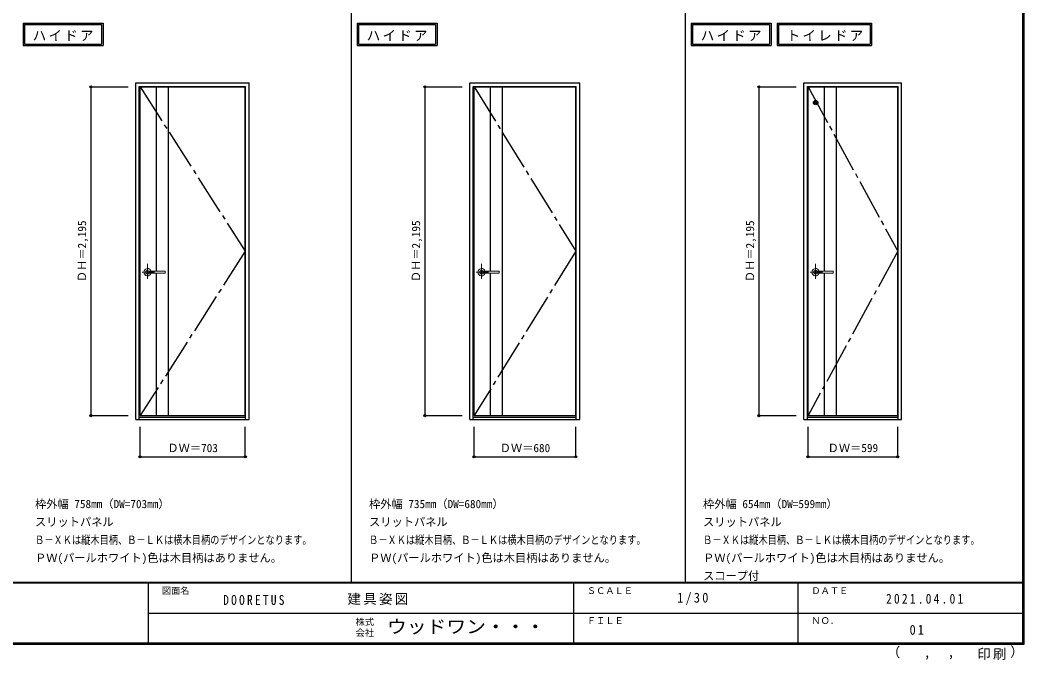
# Model space of a CAD drawing. Units: millimetres, scale not verified. Extents: x -6000 to 5700, y -4307 to 4175.
# Drawn here: x -1007 to 5700, y -4307 to -36 of the extents above; entities that cross this region are included whole.
import ezdxf
from ezdxf.enums import TextEntityAlignment as Align

# ---------------------------------------------------------------- set-up
doc = ezdxf.new("R2010")
doc.units = ezdxf.units.MM
doc.header["$LTSCALE"] = 30
doc.header["$PDMODE"] = 32
doc.header["$PDSIZE"] = 15
for name, pattern in [('CHAIN1', [8, 5, -1, 1, -1]), ('CHAIN2', [12, 9, -1, 1, -1]), ('DASHED1', [1.8, 1.2, -0.6])]:
    doc.linetypes.add(name, pattern=pattern)
for name, color, linetype in [('0-2_扉', 3, 'Continuous'), ('0-3_仕上げ', 3, 'Continuous'), ('0-4_枠', 3, 'Continuous'), ('0-7', 7, 'CHAIN2'), ('0-A_文字', 7, 'Continuous'), ('0-B_寸法', 7, 'Continuous'), ('F-1_枠', 6, 'Continuous'), ('F-A_文字', 7, 'Continuous')]:
    doc.layers.add(name, color=color, linetype=linetype)
doc.layers.add('0-5_レバー', color=7, linetype='Continuous', lineweight=18)
doc.styles.add('ＭＳ ゴシック', font='')
doc.styles.get('ＭＳ ゴシック').set_extended_font_data('MS Gothic')

msp = doc.modelspace()

# ---------------------------------------------------------------- linework, layer by layer
at = {"layer": '0-2_扉'}
for p, q in [((-205.2, -481.25), (497.8, -481.25)), ((-205.2, -2676.25), (-205.2, -481.25)), ((497.8, -2676.25), (497.8, -481.25)), ((2026.4, -481.25), (2706.4, -481.25)), ((2026.4, -2676.25), (2026.4, -481.25)), ((2706.4, -2676.25), (2706.4, -481.25)), ((4258, -481.25), (4857, -481.25)), ((4258, -2676.25), (4258, -481.25)), ((4857, -2676.25), (4857, -481.25)), ((-205.2, -2676.25), (497.8, -2676.25)), ((2026.4, -2676.25), (2706.4, -2676.25)), ((4258, -2676.25), (4857, -2676.25))]:
    msp.add_line(p, q, dxfattribs=at)
at = {"layer": '0-3_仕上げ'}
for p, q in [((-95.2, -1711.75), (-95.2, -481.25)), ((-15.2, -2676.25), (-15.2, -481.25)), ((2136.4, -1711.75), (2136.4, -481.25)), ((2216.4, -2676.25), (2216.4, -481.25)), ((4368, -1711.75), (4368, -481.25)), ((4448, -2676.25), (4448, -481.25)), ((-95.2, -2676.25), (-95.2, -1725.75)), ((2136.4, -2676.25), (2136.4, -1725.75)), ((4368, -2676.25), (4368, -1725.75))]:
    msp.add_line(p, q, dxfattribs=at)
at = {"layer": '0-3_仕上げ', "color": 4, "linetype": 'DASHED1'}
for p, q in [((4297.5, -591.15), (4313.9, -574.75)), ((4297.58, -581.18), (4303.93, -574.83)), ((4301.97, -596.58), (4319.33, -579.22)), ((4309.72, -598.73), (4321.48, -586.97))]:
    msp.add_line(p, q, dxfattribs=at)
at = {"layer": '0-3_仕上げ', "color": 7}
msp.add_circle((4309, -586.25), 15, dxfattribs=at)
at = {"layer": '0-3_仕上げ'}
msp.add_circle((4309, -586.25), 12.5, dxfattribs=at)
at = {"layer": '0-4_枠'}
for p, q in [((-234.2, -454.25), (523.8, -454.25)), ((-234.2, -2701.25), (-234.2, -454.25)), ((523.8, -2701.25), (523.8, -454.25)), ((1997.4, -454.25), (2732.4, -454.25)), ((1997.4, -2701.25), (1997.4, -454.25)), ((2732.4, -2701.25), (2732.4, -454.25)), ((4229, -454.25), (4883, -454.25)), ((4229, -2701.25), (4229, -454.25)), ((4883, -2701.25), (4883, -454.25)), ((-210.2, -478.25), (499.8, -478.25)), ((-210.2, -2701.25), (-210.2, -478.25)), ((499.8, -2701.25), (499.8, -478.25)), ((2021.4, -478.25), (2708.4, -478.25)), ((2021.4, -2701.25), (2021.4, -478.25)), ((2708.4, -2701.25), (2708.4, -478.25)), ((4253, -478.25), (4859, -478.25)), ((4253, -2701.25), (4253, -478.25)), ((4859, -2701.25), (4859, -478.25)), ((-234.2, -2701.25), (523.8, -2701.25)), ((-210.2, -2686.25), (499.8, -2686.25)), ((1997.4, -2701.25), (2732.4, -2701.25)), ((2021.4, -2686.25), (2708.4, -2686.25)), ((4229, -2701.25), (4883, -2701.25)), ((4253, -2686.25), (4859, -2686.25))]:
    msp.add_line(p, q, dxfattribs=at)
at = {"layer": '0-5_レバー', "color": 4, "linetype": 'CHAIN1'}
for p, q in [((-154.7, -1662.29), (-154.7, -1762.14)), ((2076.9, -1662.29), (2076.9, -1762.14)), ((4308.5, -1662.29), (4308.5, -1762.14)), ((-107.9, -1718.75), (-190.92, -1718.75)), ((2123.7, -1718.75), (2040.68, -1718.75)), ((4355.3, -1718.75), (4272.28, -1718.75))]:
    msp.add_line(p, q, dxfattribs=at)
at = {"layer": '0-5_レバー'}
for p, q in [((-37.7, -1718.75), (-37.7, -1713.26)), ((-37.7, -1718.75), (-37.7, -1724.25)), ((2193.9, -1718.75), (2193.9, -1713.26)), ((2193.9, -1718.75), (2193.9, -1724.25)), ((4425.5, -1718.75), (4425.5, -1713.26)), ((4425.5, -1718.75), (4425.5, -1724.25))]:
    msp.add_line(p, q, dxfattribs=at)
for points in [[(-144.74, -1711.76), (-145.51, -1710.97), (-147.48, -1709.6), (-149.73, -1708.59), (-152.16, -1707.96), (-154.7, -1707.75), (-157.24, -1707.96), (-159.67, -1708.59), (-161.92, -1709.6), (-163.89, -1710.97), (-165.51, -1712.64), (-166.71, -1714.54), (-167.45, -1716.6), (-167.7, -1718.75), (-167.45, -1720.9), (-166.71, -1722.96), (-165.51, -1724.86), (-163.89, -1726.53), (-161.92, -1727.9), (-159.67, -1728.91), (-157.24, -1729.54), (-154.7, -1729.75), (-152.16, -1729.54), (-149.73, -1728.91), (-147.48, -1727.9), (-145.51, -1726.53), (-144.74, -1725.74)], [(-39.2, -1711.75), (-48.93, -1711.75), (-59.11, -1711.75), (-68.71, -1711.75), (-77.7, -1711.75), (-86.11, -1711.75), (-93.92, -1711.75), (-100.74, -1711.75), (-107.04, -1711.75), (-112.8, -1711.75), (-118.05, -1711.75), (-122.84, -1711.75), (-127.5, -1711.75), (-131.7, -1711.75), (-135.45, -1711.75), (-137.45, -1711.75), (-139.3, -1711.75), (-141.31, -1711.76), (-143.72, -1711.76), (-145.21, -1711.76), (-146.75, -1711.76), (-148.27, -1711.76), (-149.37, -1711.76), (-149.83, -1711.76), (-149.83, -1711.77)], [(-149.68, -1725.74), (-149.55, -1725.74), (-149.11, -1725.74), (-148.39, -1725.74), (-147.37, -1725.74), (-146.11, -1725.74), (-144.76, -1725.74), (-141.9, -1725.74), (-138.92, -1725.75), (-135.9, -1725.75), (-132.86, -1725.75), (-129.79, -1725.75), (-126.71, -1725.75), (-122.71, -1725.75), (-118.3, -1725.75), (-113.33, -1725.75), (-107.8, -1725.75), (-101.71, -1725.75), (-95.06, -1725.75), (-87.85, -1725.75), (-79.26, -1725.75), (-70, -1725.75), (-60.06, -1725.75), (-49.45, -1725.75), (-39.2, -1725.75)], [(-39.2, -1711.75), (-48.28, -1711.75), (-48.68, -1711.75)], [(2086.86, -1711.76), (2086.09, -1710.97), (2084.12, -1709.6), (2081.88, -1708.59), (2079.44, -1707.96), (2076.9, -1707.75), (2074.36, -1707.96), (2071.93, -1708.59), (2069.68, -1709.6), (2067.71, -1710.97), (2066.09, -1712.64), (2064.89, -1714.54), (2064.15, -1716.6), (2063.9, -1718.75), (2064.15, -1720.9), (2064.89, -1722.96), (2066.09, -1724.86), (2067.71, -1726.53), (2069.68, -1727.9), (2071.93, -1728.91), (2074.36, -1729.54), (2076.9, -1729.75), (2079.44, -1729.54), (2081.88, -1728.91), (2084.12, -1727.9), (2086.09, -1726.53), (2086.86, -1725.74)], [(2192.4, -1711.75), (2182.67, -1711.75), (2172.49, -1711.75), (2162.89, -1711.75), (2153.9, -1711.75), (2145.49, -1711.75), (2137.68, -1711.75), (2130.86, -1711.75), (2124.56, -1711.75), (2118.8, -1711.75), (2113.55, -1711.75), (2108.76, -1711.75), (2104.11, -1711.75), (2099.9, -1711.75), (2096.15, -1711.75), (2094.15, -1711.75), (2092.3, -1711.75), (2090.29, -1711.76), (2087.88, -1711.76), (2086.39, -1711.76), (2084.85, -1711.76), (2083.33, -1711.76), (2082.23, -1711.76), (2081.77, -1711.76), (2081.77, -1711.77)], [(2081.92, -1725.74), (2082.05, -1725.74), (2082.49, -1725.74), (2083.21, -1725.74), (2084.23, -1725.74), (2085.49, -1725.74), (2086.84, -1725.74), (2089.7, -1725.74), (2092.68, -1725.75), (2095.7, -1725.75), (2098.74, -1725.75), (2101.81, -1725.75), (2104.89, -1725.75), (2108.89, -1725.75), (2113.3, -1725.75), (2118.27, -1725.75), (2123.8, -1725.75), (2129.89, -1725.75), (2136.54, -1725.75), (2143.75, -1725.75), (2152.34, -1725.75), (2161.6, -1725.75), (2171.54, -1725.75), (2182.15, -1725.75), (2192.4, -1725.75)], [(2192.4, -1711.75), (2183.32, -1711.75), (2182.92, -1711.75)], [(4318.46, -1711.76), (4317.69, -1710.97), (4315.72, -1709.6), (4313.48, -1708.59), (4311.04, -1707.96), (4308.5, -1707.75), (4305.96, -1707.96), (4303.53, -1708.59), (4301.28, -1709.6), (4299.31, -1710.97), (4297.69, -1712.64), (4296.49, -1714.54), (4295.75, -1716.6), (4295.5, -1718.75), (4295.75, -1720.9), (4296.49, -1722.96), (4297.69, -1724.86), (4299.31, -1726.53), (4301.28, -1727.9), (4303.53, -1728.91), (4305.96, -1729.54), (4308.5, -1729.75), (4311.04, -1729.54), (4313.48, -1728.91), (4315.72, -1727.9), (4317.69, -1726.53), (4318.46, -1725.74)], [(4424, -1711.75), (4414.27, -1711.75), (4404.09, -1711.75), (4394.49, -1711.75), (4385.5, -1711.75), (4377.09, -1711.75), (4369.28, -1711.75), (4362.46, -1711.75), (4356.16, -1711.75), (4350.4, -1711.75), (4345.15, -1711.75), (4340.36, -1711.75), (4335.71, -1711.75), (4331.5, -1711.75), (4327.75, -1711.75), (4325.75, -1711.75), (4323.9, -1711.75), (4321.89, -1711.76), (4319.48, -1711.76), (4317.99, -1711.76), (4316.45, -1711.76), (4314.93, -1711.76), (4313.83, -1711.76), (4313.37, -1711.76), (4313.37, -1711.77)], [(4313.52, -1725.74), (4313.65, -1725.74), (4314.09, -1725.74), (4314.81, -1725.74), (4315.83, -1725.74), (4317.09, -1725.74), (4318.44, -1725.74), (4321.3, -1725.74), (4324.28, -1725.75), (4327.3, -1725.75), (4330.34, -1725.75), (4333.41, -1725.75), (4336.49, -1725.75), (4340.49, -1725.75), (4344.9, -1725.75), (4349.87, -1725.75), (4355.4, -1725.75), (4361.49, -1725.75), (4368.14, -1725.75), (4375.35, -1725.75), (4383.94, -1725.75), (4393.2, -1725.75), (4403.14, -1725.75), (4413.75, -1725.75), (4424, -1725.75)], [(4424, -1711.75), (4414.92, -1711.75), (4414.52, -1711.75)]]:
    msp.add_lwpolyline(points, dxfattribs=at)
for centre, radius, start, end in [((-154.7, -1718.75), 24.55, 16.59952, 343.36736), ((-39.2, -1713.25), 1.5, 0.00847, 89.9163), ((-39.2, -1713.25), 1.5, 360, 90.17419), ((-39.2, -1724.25), 1.5, 270.16419, 0), ((-39.2, -1724.25), 1.5, 269.91059, 359.99153), ((2076.9, -1718.75), 24.55, 16.59952, 343.36736), ((2192.4, -1713.25), 1.5, 0.00847, 89.9163), ((2192.4, -1713.25), 1.5, 360, 90.17419), ((2192.4, -1724.25), 1.5, 270.16419, 0), ((2192.4, -1724.25), 1.5, 269.91059, 359.99153), ((4308.5, -1718.75), 24.55, 16.59952, 343.36736), ((4424, -1713.25), 1.5, 0.00847, 89.9163), ((4424, -1713.25), 1.5, 360, 90.17419), ((4424, -1724.25), 1.5, 270.16419, 0), ((4424, -1724.25), 1.5, 269.91059, 359.99153)]:
    msp.add_arc(centre, radius, start, end, dxfattribs=at)
at = {"layer": '0-7'}
for points in [[(-205.2, -481.25), (497.8, -1578.75), (-205.2, -2676.25)], [(2026.4, -481.25), (2706.4, -1578.75), (2026.4, -2676.25)], [(4258, -481.25), (4857, -1578.75), (4258, -2676.25)]]:
    msp.add_lwpolyline(points, dxfattribs=at)
at = {"layer": '0-A_文字'}
for p, q in [((-986.8, -55.5), (-986.8, -205.5)), ((-976.8, -65.5), (-976.8, -195.5)), ((-976.8, -65.5), (-462.47, -65.5)), ((-462.47, -65.5), (-462.47, -195.5)), ((1244.8, -55.5), (1244.8, -205.5)), ((1254.8, -65.5), (1769.13, -65.5)), ((1769.13, -65.5), (1769.13, -195.5)), ((3476.4, -55.5), (3476.4, -205.5)), ((3486.4, -65.5), (4000.73, -65.5)), ((4000.73, -65.5), (4000.73, -195.5)), ((4050.73, -55.5), (4050.73, -205.5)), ((4060.73, -65.5), (4060.73, -195.5)), ((4060.73, -65.5), (4671.76, -65.5)), ((4671.76, -65.5), (4671.76, -195.5)), ((-976.8, -195.5), (-462.47, -195.5)), ((4060.73, -195.5), (4671.76, -195.5)), ((-986.8, -205.5), (-452.47, -205.5)), ((1244.8, -205.5), (1779.13, -205.5)), ((3476.4, -205.5), (4010.73, -205.5)), ((4050.73, -205.5), (4681.76, -205.5))]:
    msp.add_line(p, q, dxfattribs=at)
for points in [[(-986.8, -55.5), (-452.47, -55.5), (-452.47, -205.5)], [(1244.8, -55.5), (1779.13, -55.5), (1779.13, -205.5)], [(1254.8, -65.5), (1254.8, -195.5), (1769.13, -195.5)], [(3476.4, -55.5), (4010.73, -55.5), (4010.73, -205.5)], [(3486.4, -65.5), (3486.4, -195.5), (4000.73, -195.5)], [(4050.73, -55.5), (4681.76, -55.5), (4681.76, -205.5)]]:
    msp.add_lwpolyline(points, dxfattribs=at)
at = {"layer": '0-B_寸法', "color": 4}
for p, q in [((-534.2, -481.25), (-284.2, -481.25)), ((-534.2, -481.25), (-534.2, -2676.25)), ((1697.4, -481.25), (1947.4, -481.25)), ((1697.4, -481.25), (1697.4, -2676.25)), ((3929, -481.25), (4179, -481.25)), ((3929, -481.25), (3929, -2676.25)), ((-534.2, -2676.25), (-284.2, -2676.25)), ((1697.4, -2676.25), (1947.4, -2676.25)), ((3929, -2676.25), (4179, -2676.25)), ((-205.2, -2951.25), (-205.2, -2751.25)), ((497.8, -2951.25), (497.8, -2751.25)), ((2026.4, -2951.25), (2026.4, -2751.25)), ((2706.4, -2951.25), (2706.4, -2751.25)), ((4258, -2951.25), (4258, -2751.25)), ((4857, -2951.25), (4857, -2751.25)), ((-205.2, -2951.25), (497.8, -2951.25)), ((2026.4, -2951.25), (2706.4, -2951.25)), ((4258, -2951.25), (4857, -2951.25))]:
    msp.add_line(p, q, dxfattribs=at)
at = {"layer": '0-B_寸法'}
for p in [(-534.2, -481.25), (1697.4, -481.25), (3929, -481.25), (-534.2, -2676.25), (1697.4, -2676.25), (3929, -2676.25), (-205.2, -2951.25), (497.8, -2951.25), (2026.4, -2951.25), (2706.4, -2951.25), (4258, -2951.25), (4857, -2951.25)]:
    msp.add_point(p, dxfattribs=at)
at = {"layer": 'F-1_枠'}
for p, q in [((1204.8, 4175), (1204.8, -3790)), ((3436.4, 4175), (3436.4, -3790)), ((5690, 4175), (5690, -4205)), ((5695, 4175), (5695, -4205)), ((5700, 4175), (5700, -4205)), ((5700, -3790), (-6000, -3790)), ((5700, -3795), (-6000, -3795)), ((-150, -3795), (-150, -4195)), ((2690, -3795), (2690, -4195)), ((4190, -3795), (4190, -4195)), ((-150, -3995), (5690, -3995.01)), ((5700, -4195), (-6000, -4195)), ((5700, -4200), (-6000, -4200)), ((5700, -4205), (-6000, -4205))]:
    msp.add_line(p, q, dxfattribs=at)

# ---------------------------------------------------------------- texts
at = {"layer": '0-3_仕上げ', "color": 7, "style": 'ＭＳ ゴシック'}
for p in [(-906.8, -3670), (1324.8, -3670), (3556.4, -3670)]:
    msp.add_text('ＰＷ(パールホワイト)色は木目柄はありません。', height=54.99, dxfattribs=at).set_placement(p, align=Align.BOTTOM_LEFT)
at = {"layer": '0-A_文字', "style": 'ＭＳ ゴシック'}
for s, p in [('枠外幅 758mm（DW=703mm）', (-906.8, -3310)), ('枠外幅 735mm（DW=680mm）', (1324.8, -3310)), ('枠外幅 654mm（DW=599mm）', (3556.4, -3310)), ('スリットパネル', (-906.8, -3430)), ('スリットパネル', (1324.8, -3430)), ('スリットパネル', (3556.4, -3430)), ('スコープ付', (3556.4, -3790))]:
    msp.add_text(s, height=54.99, dxfattribs=at).set_placement(p, align=Align.BOTTOM_LEFT)
at = {"layer": '0-A_文字', "style": 'ＭＳ ゴシック', "width": 0.8}
for p in [(-906.8, -3550), (1324.8, -3550), (3556.4, -3550)]:
    msp.add_text('Ｂ－ＸＫは縦木目柄、Ｂ－ＬＫは横木目柄のデザインとなります。', height=54.99, dxfattribs=at).set_placement(p, align=Align.BOTTOM_LEFT)
at = {"layer": '0-A_文字', "char_height": 65.98, "attachment_point": 7, "style": 'ＭＳ ゴシック'}
for s, insert in [('\\T1.17;ハイドア', (-922.14, -175.5)), ('\\T1.17;ハイドア', (1309.46, -175.5)), ('\\T1.17;ハイドア', (3541.06, -175.5)), ('\\T1.17;トイレドア', (4115.39, -175.5))]:
    msp.add_mtext(s, dxfattribs=dict(at, insert=insert))
at = {"layer": '0-B_寸法', "style": 'ＭＳ ゴシック'}
for p in [(-549.2, -1785), (1682.4, -1785), (3914, -1785)]:
    msp.add_text('ＤＨ＝2,195', height=54.99, rotation=90, dxfattribs=at).set_placement(p, align=Align.BOTTOM_LEFT)
for s, p in [('ＤＷ＝703', (-22.45, -2936.25)), ('ＤＷ＝680', (2197.65, -2936.25)), ('ＤＷ＝599', (4388.75, -2936.25))]:
    msp.add_text(s, height=54.99, dxfattribs=at).set_placement(p, align=Align.BOTTOM_LEFT)
at = {"layer": 'F-A_文字', "style": 'ＭＳ ゴシック'}
for s, height, p in [('図面名', 43.99, (-60, -3880)), ('ＳＣＡＬＥ', 43.99, (2780, -3880)), ('ＤＡＴＥ', 43.99, (4280, -3880)), ('ＦＩＬＥ', 43.99, (2780, -4080)), ('ＮＯ．', 43.99, (4280, -4080)), ('株式', 43.99, (1235, -4089)), ('会社', 43.99, (1235, -4161)), ('（', 65.98, (4784.03, -4308.31)), ('）', 65.98, (5608.4, -4304.13)), (',', 65.98, (5031.28, -4308.31)), (',', 65.98, (5190.2, -4305.53))]:
    msp.add_text(s, height=height, dxfattribs=at).set_placement(p, align=Align.BOTTOM_LEFT)
at = {"layer": 'F-A_文字', "style": 'ＭＳ ゴシック', "width": 1.1}
msp.add_text('ウッドワン・・・', height=87.98, dxfattribs=at).set_placement((1445, -4155), align=Align.BOTTOM_LEFT)
at = {"layer": 'F-A_文字', "char_height": 65.98, "attachment_point": 7, "style": 'ＭＳ ゴシック'}
for s, insert in [('\\T1.39;\\W0.85;DOORETUS', (350, -3940.79)), ('\\T1.17;建具姿図', (1180.42, -3940)), ('\\T1.38;\\W0.9;1/30', (3383.75, -3940)), ('\\T1.39;\\W0.85;2021.04.01', (4778.75, -3932.5)), ('\\T1.36;\\W0.9;01', (4936.25, -4140)), ('\\T1.17;印刷', (5388.15, -4306.92))]:
    msp.add_mtext(s, dxfattribs=dict(at, insert=insert))

doc.saveas('drawing.dxf')
